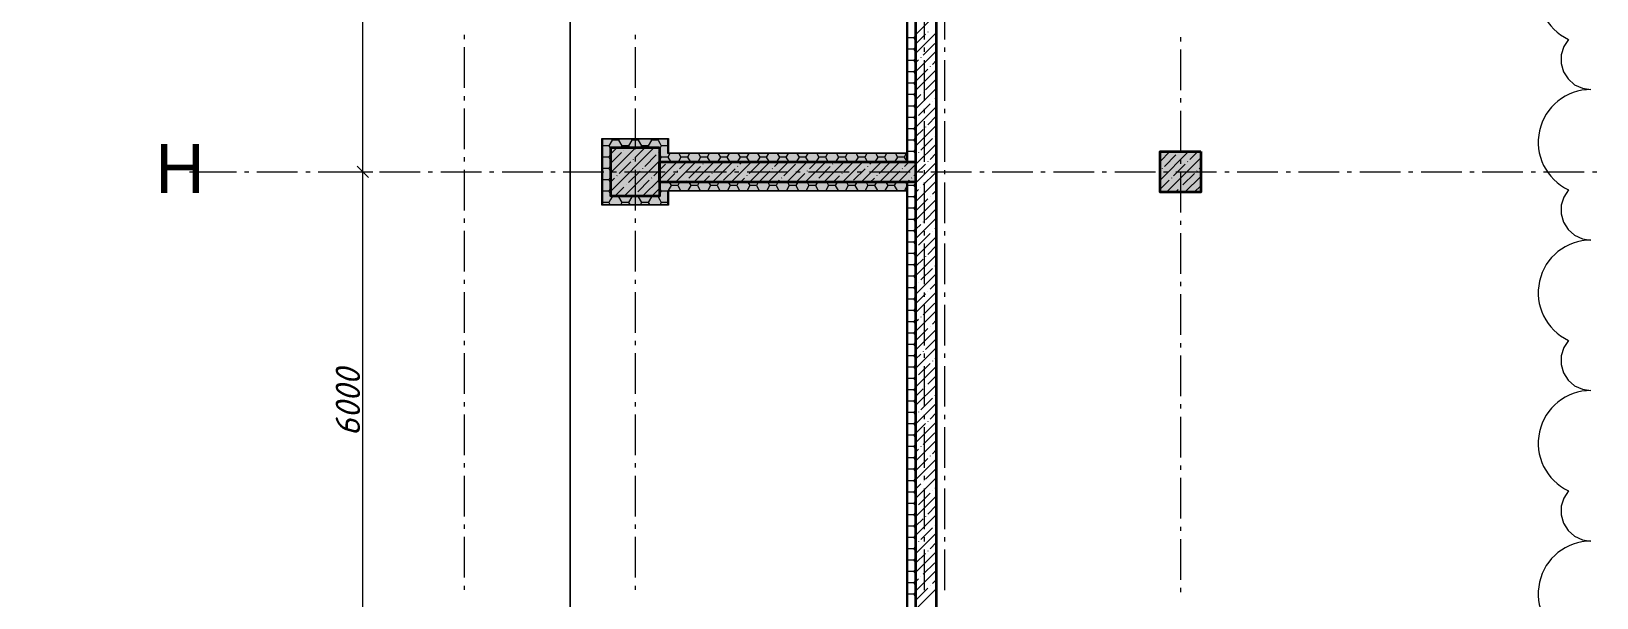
# Model space of a CAD drawing. Header units: millimetres. Extents: x -81576 to 1046824, y -248937 to 691537.
# Drawn here: x 162573 to 181811, y 557183 to 564152 of the extents above; entities that cross this region are included whole.
import ezdxf

# ---------------------------------------------------------------- set-up
doc = ezdxf.new("R2010")
doc.units = ezdxf.units.MM
doc.layers.add('0) расчет', color=172, linetype='Continuous', lineweight=30)
doc.layers.add('PDF _Геометрия', color=7, linetype='Continuous', true_color=0x1d1d1d)
doc.layers.add('PDF _Сплошная заливка', color=7, linetype='Continuous', true_color=0xffffff)
doc.layers.add('PDF _Текст', color=7, linetype='Continuous')
doc.styles.add('PDF ArialMT', font='arial.ttf')
doc.styles.add('PDF ISOCPEUR Italic', font='isocpeui.ttf')

msp = doc.modelspace()

# ---------------------------------------------------------------- hatches: boundary and pattern name
at = {"layer": 'PDF _Сплошная заливка', "true_color": 0x636466, "transparency": 33554559}
for points in [[(169592.5, 562723.6), (169592.5, 562823.6), (169584.5, 562823.6), (169584.5, 562723.6)], [(169592.5, 562011.6), (169592.5, 562721.6), (169584.5, 562721.6), (169584.5, 562011.6)], [(169592.5, 562723.6), (170296.5, 562723.6), (170294.5, 562823.6), (169592.5, 562823.6)], [(169692.5, 562019.6), (169692.5, 562723.6), (169592.5, 562721.6), (169592.5, 562019.6)], [(169694.5, 562121.6), (170294.5, 562123.3), (170294.5, 562721.6), (169694.5, 562721.6)], [(170296.5, 562548.6), (170396.5, 562548.6), (170396.5, 562823.6), (170296.5, 562823.6)], [(170396.5, 562648.6), (170404.5, 562648.6), (170404.5, 562831.6), (170396.5, 562831.6)], [(170294.5, 562296.6), (173444.5, 562296.6), (173442.5, 562546.6), (170294.5, 562546.6)], [(173334.5, 562548.6), (173334.5, 562648.6), (170396.5, 562648.6), (170396.5, 562548.6)], [(173334.5, 562648.6), (173334.5, 562656.6), (170404.5, 562656.6), (170404.5, 562648.6)], [(173334.5, 562546.6), (173334.5, 562548.6), (171119.5, 562546.6)], [(176444.5, 562171.6), (176944.5, 562171.6), (176944.5, 562671.6), (176444.5, 562671.6)], [(169692.5, 562119.6), (169694.5, 562123.3), (169692.5, 562121.6)], [(169692.5, 562019.6), (170296.5, 562019.6), (170294.5, 562119.6), (169692.5, 562119.6)], [(170294.5, 562119.6), (170294.5, 562121.6), (169694.5, 562119.6)], [(170396.5, 562019.6), (170396.5, 562294.6), (170296.5, 562294.6), (170296.5, 562019.6)], [(173334.5, 562194.6), (173334.5, 562294.6), (170396.5, 562294.6), (170396.5, 562194.6)], [(170396.5, 562011.6), (170404.5, 562011.6), (170404.5, 562194.6), (170396.5, 562194.6)], [(173334.5, 562186.6), (173334.5, 562194.6), (170404.5, 562194.6), (170404.5, 562186.6)], [(173334.5, 562294.6), (173334.5, 562296.6), (171119.5, 562294.6)]]:
    msp.add_hatch(color=251, dxfattribs=at).paths.add_polyline_path(points)

# ---------------------------------------------------------------- linework, layer by layer
at = {"layer": '0) расчет', "color": 1, "lineweight": 9}
msp.add_lwpolyline([(181740.3, 565287.1, 0.8010864), (181464.2, 564052.6), (181405.5, 563964.1), (181374.3, 563862.7), (181373.2, 563756.6), (181402.2, 563654.5), (181458.9, 563564.8), (181538.8, 563494.9), (181635.2, 563450.5), (181740.3, 563435.3, 0.8010872), (181464.2, 562200.8), (181405.5, 562112.4), (181374.3, 562010.9), (181373.2, 561904.8), (181402.2, 561802.7), (181458.9, 561713), (181538.8, 561643.1), (181635.2, 561598.7), (181740.3, 561583.5, 0.8010872), (181464.2, 560349), (181405.5, 560260.6), (181374.3, 560159.2), (181373.2, 560053), (181402.2, 559950.9), (181458.9, 559861.3), (181538.8, 559791.4), (181635.2, 559747), (181740.3, 559731.8, 0.8010872), (181464.2, 558497.3), (181405.5, 558408.8), (181374.3, 558307.4), (181373.2, 558201.3), (181402.2, 558099.2), (181458.9, 558009.5), (181538.8, 557939.6), (181635.2, 557895.2), (181740.3, 557880, 0.8010872), (181464.2, 556645.5)], format="xyb", dxfattribs=at)
at = {"layer": 'PDF _Геометрия', "color": 7, "lineweight": 9}
msp.add_lwpolyline([(96004.5, 535380), (96004.5, 585971.6), (122994.5, 585971.6), (122994.5, 547671.5), (169194.5, 547671.5), (169194.5, 581171.6), (172944.5, 581171.6), (172944.5, 582548.4), (172944.5, 581171.6), (169194.5, 581171.6), (169194.5, 547671.5), (122994.5, 547671.5), (122994.5, 585971.6), (96004.5, 585971.6)], close=True, dxfattribs=at)
at = {"layer": 'PDF _Геометрия', "color": 7, "lineweight": 35}
for points in [[(170294.5, 556546.6), (173444.5, 556546.6), (173444.5, 574296.6), (170294.5, 574296.6), (170294.5, 574546.6), (173444.5, 574546.6), (173444.5, 580421.6), (170294.5, 580421.6)], [(173694.5, 580171.6), (173694.5, 550571.5)], [(173444.5, 562296.6), (173442.5, 562296.6), (173342.5, 562296.6), (173334.5, 562296.6), (170294.5, 562296.6), (170294.5, 562546.6), (173334.5, 562546.6), (173444.5, 562546.6)]]:
    msp.add_lwpolyline(points, dxfattribs=at)
at = {"layer": 'PDF _Геометрия', "color": 7, "lineweight": 9}
for points in [[(170294.5, 574546.6), (170294.5, 574721.6), (169694.5, 574721.6), (169694.5, 574121.6), (170294.5, 574121.6), (170294.5, 574296.6), (170396.5, 574296.6), (170404.5, 574296.6), (173444.5, 574296.6), (173444.5, 574194.6), (173444.5, 574186.6), (173444.5, 556656.6), (173444.5, 556648.6), (173442.5, 556648.6)], [(166648.5, 550051.5), (166648.5, 554071.6), (166648.5, 556421.6), (166648.5, 562421.6), (166648.5, 568421.6), (166648.5, 574421.6), (166718.5, 574351.6)], [(170294.5, 574294.6), (170404.5, 574294.6), (173444.5, 574294.6), (173444.5, 574296.6), (173442.5, 574296.6), (173442.5, 574186.6), (173442.5, 568546.6), (173442.5, 568296.6), (173442.5, 562546.6), (173442.5, 562296.6), (173442.5, 556656.6), (173442.5, 556546.6), (173444.5, 556546.6), (173444.5, 556548.6), (173442.5, 556548.6), (170404.5, 556548.6), (170294.5, 556548.6)], [(173544.5, 564550.9), (173544.5, 564050.9)], [(173794.5, 564550.9), (173794.5, 564050.9)], [(167894.5, 564107.3), (167894.5, 564054.4)], [(169994.5, 564107.3), (169994.5, 564054.4)], [(176694.5, 564080.3), (176694.5, 564027.4)], [(167894.5, 563954.4), (167894.5, 563454.4)], [(169994.5, 563954.4), (169994.5, 563454.4)], [(173544.5, 563950.9), (173544.5, 563898)], [(173794.5, 563950.9), (173794.5, 563898)], [(176694.5, 563927.4), (176694.5, 563427.4)], [(173544.5, 563798), (173544.5, 563298)], [(173794.5, 563798), (173794.5, 563298)], [(167894.5, 563354.4), (167894.5, 563301.5)], [(169994.5, 563354.4), (169994.5, 563301.5)], [(176694.5, 563327.4), (176694.5, 563274.5)], [(167894.5, 563201.5), (167894.5, 562701.5)], [(169994.5, 563201.5), (169994.5, 562701.5)], [(173544.5, 563198), (173544.5, 563145.1)], [(173794.5, 563198), (173794.5, 563145.1)], [(176694.5, 563174.5), (176694.5, 562674.5)], [(173544.5, 563045.1), (173544.5, 562545.1)], [(173794.5, 563045.1), (173794.5, 562545.1)], [(170294.5, 562296.6), (170296.5, 562296.6), (170296.5, 562119.6), (169692.5, 562119.6), (169692.5, 562723.6), (170296.5, 562723.6), (170296.5, 562548.6), (170296.5, 562546.6), (170294.5, 562546.6), (170396.5, 562546.6)], [(170294.5, 562546.6), (170294.5, 562721.6), (169694.5, 562721.6), (169694.5, 562123.3)], [(167894.5, 562601.5), (167894.5, 562548.6)], [(169994.5, 562601.5), (169994.5, 562548.6)], [(170294.5, 562548.6), (170404.5, 562548.6), (173334.5, 562548.6)], [(173334.5, 562546.6), (170404.5, 562546.6), (170396.5, 562546.6), (170396.5, 562548.6)], [(176694.5, 562574.5), (176694.5, 562521.6)], [(164517.5, 562421.6), (165093.7, 562421.6)], [(165193.7, 562421.6), (165246.7, 562421.6)], [(165346.7, 562421.6), (165846.7, 562421.6)], [(165946.7, 562421.6), (165999.6, 562421.6)], [(166099.6, 562421.6), (166599.6, 562421.6)], [(166549.5, 562421.6), (166648.5, 562421.6), (166768.5, 562421.6)], [(166578.5, 562491.6), (166648.5, 562421.6), (166718.5, 562351.6)], [(166699.6, 562421.6), (166752.5, 562421.6)], [(166852.5, 562421.6), (167352.5, 562421.6)], [(167452.5, 562421.6), (167505.4, 562421.6)], [(167605.4, 562421.6), (168105.4, 562421.6)], [(167894.5, 562448.6), (167894.5, 561948.6)], [(168205.4, 562421.6), (168258.3, 562421.6)], [(168358.3, 562421.6), (168858.3, 562421.6)], [(168958.3, 562421.6), (169011.2, 562421.6)], [(169111.2, 562421.6), (169611.2, 562421.6)], [(169711.2, 562421.6), (169764.2, 562421.6)], [(169864.2, 562421.6), (170364.2, 562421.6)], [(169994.5, 562448.6), (169994.5, 561948.6)], [(170464.2, 562421.6), (170517.1, 562421.6)], [(170617.1, 562421.6), (171117.1, 562421.6)], [(171217.1, 562421.6), (171270, 562421.6)], [(171370, 562421.6), (171870, 562421.6)], [(171970, 562421.6), (172022.9, 562421.6)], [(172122.9, 562421.6), (172622.9, 562421.6)], [(172722.9, 562421.6), (172775.8, 562421.6)], [(172875.8, 562421.6), (173375.8, 562421.6)], [(173475.8, 562421.6), (173528.7, 562421.6)], [(173544.5, 562445.1), (173544.5, 562392.2)], [(173628.7, 562421.6), (174128.7, 562421.6)], [(173794.5, 562445.1), (173794.5, 562392.2)], [(174228.7, 562421.6), (174281.7, 562421.6)], [(174381.7, 562421.6), (174881.7, 562421.6)], [(174981.7, 562421.6), (175034.6, 562421.6)], [(175134.6, 562421.6), (175634.6, 562421.6)], [(175734.6, 562421.6), (175787.5, 562421.6)], [(175887.5, 562421.6), (176387.5, 562421.6)], [(176487.5, 562421.6), (176540.4, 562421.6)], [(176640.4, 562421.6), (177140.4, 562421.6)], [(176694.5, 562421.6), (176694.5, 561921.6)], [(177240.4, 562421.6), (177293.3, 562421.6)], [(177393.3, 562421.6), (177893.3, 562421.6)], [(177993.3, 562421.6), (178046.2, 562421.6)], [(178146.2, 562421.6), (178646.2, 562421.6)], [(178746.2, 562421.6), (178799.2, 562421.6)], [(178899.2, 562421.6), (179399.2, 562421.6)], [(179499.2, 562421.6), (179552.1, 562421.6)], [(179652.1, 562421.6), (180152.1, 562421.6)], [(180252.1, 562421.6), (180305, 562421.6)], [(180405, 562421.6), (180905, 562421.6)], [(181005, 562421.6), (181057.9, 562421.6)], [(181157.9, 562421.6), (181657.9, 562421.6)], [(181757.9, 562421.6), (181810.8, 562421.6)], [(169694.5, 562121.6), (170294.5, 562121.6)], [(170294.5, 562123.3), (170294.5, 562296.6), (170396.5, 562296.6), (170396.5, 562294.6)], [(173334.5, 562294.6), (170404.5, 562294.6), (170294.5, 562294.6)], [(170396.5, 562296.6), (170404.5, 562296.6), (173334.5, 562296.6)], [(173544.5, 562292.2), (173544.5, 561792.2)], [(173794.5, 562292.2), (173794.5, 561792.2)], [(167894.5, 561848.6), (167894.5, 561795.6)], [(169994.5, 561848.6), (169994.5, 561795.6)], [(176694.5, 561821.6), (176694.5, 561768.6)], [(167894.5, 561695.6), (167894.5, 561195.6)], [(169994.5, 561695.6), (169994.5, 561195.6)], [(173544.5, 561692.2), (173544.5, 561639.3)], [(173794.5, 561692.2), (173794.5, 561639.3)], [(176694.5, 561668.6), (176694.5, 561168.6)], [(173544.5, 561539.3), (173544.5, 561039.3)], [(173794.5, 561539.3), (173794.5, 561039.3)], [(167894.5, 561095.6), (167894.5, 561042.7)], [(169994.5, 561095.6), (169994.5, 561042.7)], [(176694.5, 561068.6), (176694.5, 561015.7)], [(167894.5, 560942.7), (167894.5, 560442.7)], [(169994.5, 560942.7), (169994.5, 560442.7)], [(173544.5, 560939.3), (173544.5, 560886.3)], [(173544.5, 560786.3), (173544.5, 560286.3)], [(173794.5, 560939.3), (173794.5, 560886.3)], [(173794.5, 560786.3), (173794.5, 560286.3)], [(176694.5, 560915.7), (176694.5, 560415.7)], [(167894.5, 560342.7), (167894.5, 560289.8)], [(169994.5, 560342.7), (169994.5, 560289.8)], [(176694.5, 560315.7), (176694.5, 560262.8)], [(167894.5, 560189.8), (167894.5, 559689.8)], [(169994.5, 560189.8), (169994.5, 559689.8)], [(173544.5, 560186.3), (173544.5, 560133.4)], [(173544.5, 560033.4), (173544.5, 559533.4)], [(173794.5, 560186.3), (173794.5, 560133.4)], [(173794.5, 560033.4), (173794.5, 559533.4)], [(176694.5, 560162.8), (176694.5, 559662.8)], [(167894.5, 559589.8), (167894.5, 559536.9)], [(167894.5, 559436.9), (167894.5, 558936.9)], [(169994.5, 559589.8), (169994.5, 559536.9)], [(169994.5, 559436.9), (169994.5, 558936.9)], [(173544.5, 559433.4), (173544.5, 559380.5)], [(173794.5, 559433.4), (173794.5, 559380.5)], [(176694.5, 559562.8), (176694.5, 559509.9)], [(173544.5, 559280.5), (173544.5, 558780.5)], [(173794.5, 559280.5), (173794.5, 558780.5)], [(176694.5, 559409.9), (176694.5, 558909.9)], [(167894.5, 558836.9), (167894.5, 558784)], [(167894.5, 558684), (167894.5, 558184)], [(169994.5, 558836.9), (169994.5, 558784)], [(169994.5, 558684), (169994.5, 558184)], [(173544.5, 558680.5), (173544.5, 558627.6)], [(173794.5, 558680.5), (173794.5, 558627.6)], [(176694.5, 558809.9), (176694.5, 558757)], [(176694.5, 558657), (176694.5, 558157)], [(173544.5, 558527.6), (173544.5, 558027.6)], [(173794.5, 558527.6), (173794.5, 558027.6)], [(167894.5, 558084), (167894.5, 558031.1)], [(169994.5, 558084), (169994.5, 558031.1)], [(167894.5, 557931.1), (167894.5, 557431.1)], [(169994.5, 557931.1), (169994.5, 557431.1)], [(173544.5, 557927.6), (173544.5, 557874.7)], [(173794.5, 557927.6), (173794.5, 557874.7)], [(176694.5, 558057), (176694.5, 558004)], [(176694.5, 557904), (176694.5, 557404)], [(173544.5, 557774.7), (173544.5, 557274.7)], [(173794.5, 557774.7), (173794.5, 557274.7)], [(167894.5, 557331.1), (167894.5, 557278.1)], [(169994.5, 557331.1), (169994.5, 557278.1)], [(176694.5, 557304), (176694.5, 557251.1)]]:
    msp.add_lwpolyline(points, dxfattribs=at)
at = {"layer": 'PDF _Геометрия', "color": 7, "lineweight": 13}
for points in [[(173342.5, 568296.6), (173342.5, 562546.6)], [(173334.5, 556656.6), (173334.5, 562186.6), (170404.5, 562186.6), (170404.5, 562011.6), (170294.5, 562011.6), (169694.5, 562011.6), (169584.5, 562011.6), (169584.5, 562721.6), (169584.5, 562831.6), (170294.5, 562831.6), (170404.5, 562831.6), (170404.5, 562656.6), (173334.5, 562656.6), (173334.5, 568186.6)], [(173334.5, 562546.6), (173334.5, 562548.6), (173334.5, 562648.6), (170404.5, 562648.6), (170396.5, 562648.6), (170396.5, 562823.6), (169592.5, 562823.6), (169592.5, 562019.6), (170396.5, 562019.6), (170396.5, 562194.6), (170404.5, 562194.6), (173334.5, 562194.6), (173334.5, 562294.6), (173334.5, 562296.6)], [(170404.5, 562546.6), (170396.5, 562546.6)], [(170396.5, 562296.6), (170404.5, 562296.6)], [(173342.5, 562296.6), (173342.5, 556656.6)]]:
    msp.add_lwpolyline(points, dxfattribs=at)
at = {"layer": 'PDF _Геометрия', "lineweight": 9}
for points in [[(173694.5, 564361.7), (173444.5, 564111.7)], [(173420.2, 564070.4), (173342.5, 564070.4)], [(173420.1, 564070.4), (173442.5, 564031.7)], [(173442.5, 564109.2), (173420.2, 564070.4)], [(173694.5, 564133.6), (173444.5, 563883.6)], [(173561.2, 564114.4), (173444.5, 563997.7)], [(173592.1, 564145.3), (173589.7, 564142.9)], [(173420.2, 563930.7), (173342.5, 563930.7)], [(173420.1, 563930.7), (173442.5, 563892)], [(173442.5, 563969.5), (173420.2, 563930.8)], [(173694.5, 563905.5), (173444.5, 563655.5)], [(173675.3, 564000.4), (173532.7, 563857.8)], [(173420.2, 563791.1), (173342.5, 563791.1)], [(173420.1, 563791.1), (173442.5, 563752.3)], [(173442.5, 563829.8), (173420.2, 563791.1)], [(173442.5, 563690.1), (173420.2, 563651.4)], [(173475.7, 563800.8), (173444.5, 563769.6)], [(173694.5, 563677.4), (173444.5, 563427.4)], [(173589.7, 563686.7), (173447.2, 563544.2)], [(173506.6, 563831.7), (173504.2, 563829.3)], [(173620.6, 563717.6), (173618.3, 563715.2)], [(173694.5, 563791.5), (173646.8, 563743.7)], [(173420.2, 563651.4), (173342.5, 563651.4)], [(173420.2, 563511.7), (173342.5, 563511.7)], [(173420.1, 563651.4), (173442.5, 563612.6)], [(173420.1, 563511.7), (173442.5, 563473)], [(173442.5, 563550.4), (173420.2, 563511.7)], [(173694.5, 563563.4), (173561.2, 563430.1)], [(173420.2, 563372), (173342.5, 563372)], [(173420.1, 563372), (173442.5, 563333.3)], [(173442.5, 563410.7), (173420.2, 563372)], [(173694.5, 563449.3), (173444.5, 563199.3)], [(173504.2, 563373.1), (173444.5, 563313.4)], [(173535.1, 563404), (173532.7, 563401.6)], [(173649.1, 563289.9), (173646.8, 563287.5)], [(173694.5, 563335.3), (173675.3, 563316.1)], [(173420.2, 563232.3), (173342.5, 563232.3)], [(173420.2, 563092.7), (173342.5, 563092.7)], [(173420.1, 563232.3), (173442.5, 563193.6)], [(173420.1, 563092.6), (173442.5, 563053.9)], [(173442.5, 563271.1), (173420.2, 563232.3)], [(173442.5, 563131.4), (173420.2, 563092.7)], [(173694.5, 563221.2), (173444.5, 562971.2)], [(173449.6, 563090.3), (173447.2, 563088)], [(173618.3, 563259), (173475.7, 563116.5)], [(173694.5, 563107.2), (173589.7, 563002.4)], [(173420.2, 562953), (173342.5, 562953)], [(173420.1, 562953), (173442.5, 562914.2)], [(173442.5, 562991.7), (173420.2, 562953)], [(173694.5, 562993.1), (173444.5, 562743.1)], [(173532.7, 562945.4), (173444.5, 562857.2)], [(173563.6, 562976.3), (173561.2, 562973.9)], [(169670.2, 562743.4), (169592.5, 562743.4)], [(169710.5, 562813.3), (169670.2, 562743.5)], [(169670.2, 562743.4), (169681.6, 562723.6), (169692.5, 562704.7)], [(169773.3, 562721.6), (169694.5, 562642.7)], [(170001.4, 562721.6), (169694.5, 562414.6)], [(170229.5, 562721.6), (169694.5, 562186.5)], [(169704.5, 562823.6), (169710.5, 562813.3)], [(169791.1, 562813.3), (169710.5, 562813.3)], [(169797, 562823.6), (169791.1, 562813.3)], [(169791.1, 562813.3), (169831.4, 562743.4)], [(169831.4, 562743.5), (169820, 562723.6)], [(169912.1, 562743.4), (169831.5, 562743.4)], [(169887.4, 562721.6), (169883.1, 562717.3)], [(169952.4, 562813.3), (169912.1, 562743.5)], [(169912.1, 562743.4), (169923.6, 562723.6)], [(169946.5, 562823.6), (169952.4, 562813.3)], [(170033.1, 562813.3), (169952.4, 562813.3)], [(170115.5, 562721.6), (169997.2, 562603.3)], [(170039, 562823.6), (170033.1, 562813.3)], [(170033.1, 562813.3), (170073.4, 562743.4)], [(170073.4, 562743.5), (170061.9, 562723.6)], [(170154, 562743.4), (170073.4, 562743.4)], [(170194.4, 562813.3), (170154, 562743.5)], [(170154, 562743.4), (170165.5, 562723.6)], [(170188.4, 562823.6), (170194.3, 562813.3)], [(170275, 562813.3), (170194.4, 562813.3)], [(170280.9, 562823.6), (170275, 562813.3)], [(170275, 562813.3), (170296.5, 562776), (170315.3, 562743.4)], [(170315.3, 562743.5), (170296.5, 562710.9)], [(170396, 562743.4), (170315.3, 562743.4)], [(170396.5, 562744.4), (170396, 562743.5)], [(170396, 562743.4), (170396.5, 562742.5)], [(173694.5, 562765), (173444.5, 562515), (173226, 562296.6)], [(173420.2, 562813.3), (173342.5, 562813.3)], [(173420.1, 562813.3), (173442.5, 562774.6)], [(173442.5, 562852), (173420.2, 562813.3)], [(173442.5, 562712.3), (173420.2, 562673.6)], [(173646.8, 562831.4), (173504.2, 562688.8)], [(173677.7, 562862.2), (173675.3, 562859.9)], [(169670.2, 562603.8), (169592.5, 562603.8)], [(169692.5, 562642.5), (169670.2, 562603.8)], [(169670.2, 562603.8), (169692.5, 562565.1)], [(169692.5, 562502.8), (169670.2, 562464.1)], [(169826.1, 562660.3), (169694.5, 562528.7)], [(169940.2, 562546.2), (169797.6, 562403.7)], [(169857, 562691.2), (169854.6, 562688.8)], [(170294.5, 562558.4), (169857.6, 562121.6)], [(169971, 562577.1), (169968.7, 562574.7)], [(170510.7, 562546.6), (170294.5, 562330.3), (170085.7, 562121.6)], [(170253.8, 562631.8), (170111.2, 562489.2)], [(170367.8, 562517.7), (170294.5, 562444.4), (170225.3, 562375.2)], [(170284.7, 562662.6), (170282.3, 562660.3)], [(170296.5, 562636.3), (170315.3, 562603.8)], [(170315.3, 562603.8), (170296.5, 562571.2)], [(170396, 562603.8), (170315.3, 562603.8)], [(170421.8, 562648.6), (170396.5, 562604.7), (170396, 562603.8)], [(170396, 562603.8), (170396.5, 562602.8), (170427.8, 562548.6)], [(170396.7, 562546.6), (170396.4, 562546.2)], [(170738.8, 562546.6), (170488.8, 562296.6)], [(170557.3, 562603.8), (170525.4, 562548.6)], [(170531.4, 562648.6), (170557.2, 562603.8)], [(170624.8, 562546.6), (170538.9, 562460.7)], [(170637.9, 562603.8), (170557.3, 562603.8)], [(170663.8, 562648.6), (170637.9, 562603.8)], [(170637.9, 562603.8), (170669.8, 562548.6)], [(170966.9, 562546.6), (170716.9, 562296.6)], [(170799.2, 562603.8), (170767.3, 562548.6)], [(170773.3, 562648.6), (170799.2, 562603.8)], [(170879.8, 562603.8), (170799.2, 562603.8)], [(170826.4, 562520.1), (170824, 562517.7)], [(170852.9, 562546.6), (170852.6, 562546.2)], [(170905.7, 562648.6), (170879.8, 562603.8)], [(170879.8, 562603.8), (170911.7, 562548.6)], [(171195, 562546.6), (170945, 562296.6)], [(171081, 562546.6), (170966.6, 562432.2)], [(171041.1, 562603.8), (171009.2, 562548.6)], [(171015.3, 562648.6), (171041.1, 562603.8)], [(171121.8, 562603.8), (171041.1, 562603.8)], [(171147.6, 562648.6), (171121.8, 562603.8)], [(171121.8, 562603.8), (171153.6, 562548.6)], [(171423.1, 562546.6), (171173.1, 562296.6)], [(171283.1, 562603.8), (171251.2, 562548.6)], [(171257.2, 562648.6), (171283.1, 562603.8)], [(171309.1, 562546.6), (171280.2, 562517.7)], [(171363.7, 562603.8), (171283.1, 562603.8)], [(171389.6, 562648.6), (171363.7, 562603.8)], [(171363.7, 562603.8), (171395.6, 562548.6)], [(171536.9, 562546.2), (171394.3, 562403.7)], [(171651.2, 562546.6), (171401.2, 562296.6)], [(171525, 562603.8), (171493.1, 562548.6)], [(171499.1, 562648.6), (171525, 562603.8)], [(171605.7, 562603.8), (171525, 562603.8)], [(171631.5, 562648.6), (171605.6, 562603.8)], [(171605.6, 562603.8), (171637.5, 562548.6)], [(171879.3, 562546.6), (171629.3, 562296.6)], [(171765.3, 562546.6), (171707.9, 562489.2)], [(171766.9, 562603.8), (171735, 562548.6)], [(171741.1, 562648.6), (171766.9, 562603.8)], [(171847.6, 562603.8), (171766.9, 562603.8)], [(171964.5, 562517.7), (171822, 562375.2)], [(171873.4, 562648.6), (171847.6, 562603.8)], [(171847.6, 562603.8), (171879.4, 562548.6)], [(172107.4, 562546.6), (171857.4, 562296.6)], [(172008.9, 562603.8), (171977, 562548.6)], [(171983, 562648.6), (172008.9, 562603.8)], [(171993.4, 562546.6), (171993.1, 562546.2)], [(172089.5, 562603.8), (172008.9, 562603.8)], [(172335.5, 562546.6), (172085.5, 562296.6)], [(172115.4, 562648.6), (172089.5, 562603.8)], [(172089.5, 562603.8), (172121.4, 562548.6)], [(172221.5, 562546.6), (172135.6, 562460.7)], [(172250.8, 562603.8), (172218.9, 562548.6)], [(172224.9, 562648.6), (172250.8, 562603.8)], [(172331.5, 562603.8), (172250.8, 562603.8)], [(172563.6, 562546.6), (172313.6, 562296.6)], [(172357.3, 562648.6), (172331.4, 562603.8)], [(172331.4, 562603.8), (172363.3, 562548.6)], [(172423.1, 562520.1), (172420.7, 562517.7)], [(172449.6, 562546.6), (172449.3, 562546.2)], [(172492.7, 562603.8), (172460.9, 562548.6)], [(172466.9, 562648.6), (172492.7, 562603.8)], [(172573.4, 562603.8), (172492.7, 562603.8)], [(172791.7, 562546.6), (172541.7, 562296.6)], [(172677.7, 562546.6), (172563.3, 562432.2)], [(172599.2, 562648.6), (172573.4, 562603.8)], [(172573.4, 562603.8), (172605.3, 562548.6)], [(172734.7, 562603.8), (172702.8, 562548.6)], [(172708.8, 562648.6), (172734.7, 562603.8)], [(172815.3, 562603.8), (172734.7, 562603.8)], [(173019.8, 562546.6), (172769.8, 562296.6)], [(172841.2, 562648.6), (172815.3, 562603.8)], [(172815.3, 562603.8), (172847.2, 562548.6)], [(172905.8, 562546.6), (172876.9, 562517.7)], [(172976.6, 562603.8), (172944.7, 562548.6)], [(172950.7, 562648.6), (172976.6, 562603.8)], [(173057.3, 562603.8), (172976.6, 562603.8)], [(173133.5, 562546.2), (172991, 562403.7)], [(173247.9, 562546.6), (172997.9, 562296.6)], [(173057.2, 562603.8), (173089.1, 562548.6)], [(173083.1, 562648.6), (173057.3, 562603.8)], [(173218.5, 562603.8), (173186.7, 562548.6)], [(173192.7, 562648.6), (173218.5, 562603.8)], [(173299.2, 562603.8), (173218.6, 562603.8)], [(173325, 562648.6), (173299.2, 562603.8)], [(173299.2, 562603.8), (173331.1, 562548.6)], [(173362, 562546.6), (173304.6, 562489.2)], [(173420.2, 562673.6), (173342.5, 562673.6)], [(173561.2, 562517.7), (173444.5, 562401), (173418.7, 562375.2)], [(173420.1, 562673.6), (173442.5, 562634.9)], [(173442.5, 562572.7), (173427.4, 562546.6)], [(173447.2, 562631.8), (173444.5, 562629.1)], [(173694.5, 562536.9), (173444.5, 562286.9)], [(173478.1, 562662.6), (173475.7, 562660.3)], [(173592.1, 562548.6), (173589.7, 562546.2)], [(173694.5, 562651), (173618.3, 562574.7)], [(176566.3, 562671.6), (176444.5, 562549.8)], [(176794.4, 562671.6), (176444.5, 562321.7)], [(176452.3, 562671.6), (176444.5, 562663.8)], [(176640.6, 562631.8), (176498, 562489.2)], [(176944.5, 562593.6), (176522.5, 562171.6)], [(176754.6, 562517.7), (176612.1, 562375.2)], [(176671.4, 562662.6), (176669.1, 562660.3)], [(176785.5, 562548.6), (176783.1, 562546.2)], [(176908.5, 562671.6), (176811.6, 562574.7)], [(169670.2, 562464.1), (169592.5, 562464.1)], [(169670.2, 562324.4), (169592.5, 562324.4)], [(169670.2, 562464.1), (169692.5, 562425.4)], [(169692.5, 562363.1), (169670.2, 562324.4)], [(169670.2, 562324.4), (169692.5, 562285.7)], [(169740.6, 562346.6), (169694.5, 562300.6)], [(169771.5, 562377.5), (169769.1, 562375.2)], [(170054.2, 562432.2), (169911.7, 562289.6)], [(170168.3, 562318.1), (170025.7, 562175.6)], [(170085.1, 562463.1), (170082.7, 562460.7)], [(170199.1, 562349), (170196.8, 562346.6)], [(170481.9, 562403.7), (170374.8, 562296.6)], [(170512.8, 562434.5), (170510.4, 562432.2)], [(170626.8, 562320.5), (170624.5, 562318.1)], [(170795.5, 562489.2), (170653, 562346.6)], [(170909.6, 562375.2), (170831, 562296.6)], [(170940.5, 562406), (170938.1, 562403.7)], [(171223.2, 562460.7), (171080.7, 562318.1)], [(171254.1, 562491.6), (171251.7, 562489.2)], [(171337.3, 562346.6), (171287.2, 562296.6)], [(171368.2, 562377.5), (171365.8, 562375.2)], [(171650.9, 562432.2), (171515.3, 562296.6)], [(171681.8, 562463.1), (171679.4, 562460.7)], [(171765, 562318.1), (171743.4, 562296.6)], [(171795.8, 562349), (171793.5, 562346.6)], [(172078.6, 562403.7), (171971.5, 562296.6)], [(172109.5, 562434.5), (172107.1, 562432.2)], [(172223.5, 562320.5), (172221.2, 562318.1)], [(172392.2, 562489.2), (172249.7, 562346.6)], [(172506.3, 562375.2), (172427.7, 562296.6)], [(172537.2, 562406), (172534.8, 562403.7)], [(172819.9, 562460.7), (172677.3, 562318.1)], [(172850.8, 562491.6), (172848.4, 562489.2)], [(172934, 562346.6), (172883.9, 562296.6)], [(172964.8, 562377.5), (172962.5, 562375.2)], [(173247.6, 562432.2), (173112, 562296.6)], [(173278.5, 562463.1), (173276.1, 562460.7)], [(173361.6, 562318.1), (173340.1, 562296.6)], [(173392.5, 562349), (173390.2, 562346.6)], [(173675.3, 562403.7), (173532.7, 562261.1)], [(176555, 562318.1), (176444.5, 562207.6)], [(176471.9, 562463.1), (176469.5, 562460.7)], [(176585.9, 562349), (176583.5, 562346.6)], [(176868.7, 562403.7), (176726.1, 562261.1)], [(176944.5, 562365.5), (176750.6, 562171.6)], [(176899.5, 562434.5), (176897.2, 562432.2)], [(176944.5, 562479.5), (176925.7, 562460.7)], [(169670.2, 562184.7), (169592.5, 562184.7)], [(169692.5, 562223.4), (169670.2, 562184.7)], [(169670.2, 562184.7), (169692.5, 562146)], [(169707.8, 562119.6), (169710.5, 562114.9)], [(169854.6, 562232.6), (169743.6, 562121.6)], [(169793.8, 562119.6), (169791.1, 562114.9)], [(169885.5, 562263.5), (169883.1, 562261.1)], [(169949.7, 562119.6), (169952.4, 562114.9)], [(169999.6, 562149.4), (169997.2, 562147.1)], [(170035.8, 562119.6), (170033.1, 562114.9)], [(170191.6, 562119.6), (170194.3, 562114.9)], [(170282.3, 562204.1), (170199.8, 562121.6)], [(170277.7, 562119.6), (170275, 562114.9)], [(170298.1, 562294.6), (170296.5, 562291.8)], [(170296.5, 562217.3), (170315.3, 562184.7)], [(170315.3, 562184.7), (170296.5, 562152.1)], [(170396, 562184.7), (170315.3, 562184.7)], [(170396.5, 562185.7), (170396, 562184.7)], [(170396, 562184.7), (170396.5, 562183.8)], [(170436.3, 562254.6), (170401.6, 562194.6)], [(170413.2, 562294.6), (170436.3, 562254.6)], [(170516.9, 562254.6), (170436.3, 562254.6)], [(170540, 562294.6), (170516.9, 562254.6)], [(170516.9, 562254.6), (170551.6, 562194.6)], [(170678.2, 562254.6), (170643.6, 562194.6)], [(170655.1, 562294.6), (170678.2, 562254.6)], [(170758.9, 562254.6), (170678.2, 562254.6)], [(170781.9, 562294.6), (170758.9, 562254.6)], [(170758.9, 562254.6), (170793.5, 562194.6)], [(170920.2, 562254.6), (170885.5, 562194.6)], [(170897.1, 562294.6), (170920.2, 562254.6)], [(171000.8, 562254.6), (170920.2, 562254.6)], [(171023.9, 562294.6), (171000.8, 562254.6)], [(171000.8, 562254.6), (171035.4, 562194.6)], [(171162.1, 562254.6), (171127.4, 562194.6)], [(171139, 562294.6), (171162.1, 562254.6)], [(171242.7, 562254.6), (171162.1, 562254.6)], [(171265.8, 562294.6), (171242.7, 562254.6)], [(171242.7, 562254.6), (171277.4, 562194.6)], [(171404, 562254.6), (171369.4, 562194.6)], [(171380.9, 562294.6), (171404, 562254.6)], [(171484.7, 562254.6), (171404, 562254.6)], [(171507.8, 562294.6), (171484.7, 562254.6)], [(171484.7, 562254.6), (171519.3, 562194.6)], [(171646, 562254.6), (171611.3, 562194.6)], [(171622.9, 562294.6), (171646, 562254.6)], [(171726.6, 562254.6), (171646, 562254.6)], [(171749.7, 562294.6), (171726.6, 562254.6)], [(171726.6, 562254.6), (171761.2, 562194.6)], [(171887.9, 562254.6), (171853.2, 562194.6)], [(171864.8, 562294.6), (171887.9, 562254.6)], [(171968.6, 562254.6), (171887.9, 562254.6)], [(171991.6, 562294.6), (171968.5, 562254.6)], [(171968.5, 562254.6), (172003.2, 562194.6)], [(172129.8, 562254.6), (172095.2, 562194.6)], [(172106.7, 562294.6), (172129.8, 562254.6)], [(172210.5, 562254.6), (172129.8, 562254.6)], [(172233.6, 562294.6), (172210.5, 562254.6)], [(172210.5, 562254.6), (172245.1, 562194.6)], [(172371.8, 562254.6), (172337.1, 562194.6)], [(172348.7, 562294.6), (172371.8, 562254.6)], [(172452.4, 562254.6), (172371.8, 562254.6)], [(172475.5, 562294.6), (172452.4, 562254.6)], [(172452.4, 562254.6), (172487.1, 562194.6)], [(172613.7, 562254.6), (172579.1, 562194.6)], [(172590.6, 562294.6), (172613.7, 562254.6)], [(172694.4, 562254.6), (172613.7, 562254.6)], [(172717.4, 562294.6), (172694.3, 562254.6)], [(172694.3, 562254.6), (172729, 562194.6)], [(172855.6, 562254.6), (172821, 562194.6)], [(172832.5, 562294.6), (172855.6, 562254.6)], [(172936.3, 562254.6), (172855.6, 562254.6)], [(172959.4, 562294.6), (172936.3, 562254.6)], [(172936.3, 562254.6), (172970.9, 562194.6)], [(173097.6, 562254.6), (173062.9, 562194.6)], [(173074.5, 562294.6), (173097.6, 562254.6)], [(173178.2, 562254.6), (173097.6, 562254.6)], [(173201.3, 562294.6), (173178.2, 562254.6)], [(173178.2, 562254.6), (173212.9, 562194.6)], [(173334.5, 562245.9), (173304.9, 562194.6)], [(173316.4, 562294.6), (173334.5, 562263.2)], [(173420.2, 562254.6), (173342.5, 562254.6)], [(173420.1, 562254.6), (173442.5, 562215.8)], [(173442.5, 562293.3), (173420.2, 562254.6)], [(173442.5, 562153.6), (173420.2, 562114.9)], [(173694.5, 562308.8), (173444.5, 562058.8)], [(173475.7, 562204.1), (173444.5, 562172.9)], [(173506.6, 562235), (173504.2, 562232.6)], [(173620.6, 562120.9), (173618.3, 562118.5)], [(173694.5, 562194.8), (173646.8, 562147.1)], [(176669.1, 562204.1), (176636.6, 562171.6)], [(176700, 562235), (176697.6, 562232.6)], [(176944.5, 562251.4), (176864.6, 562171.6)], [(169670.2, 562045), (169592.5, 562045)], [(169710.5, 562114.9), (169692.5, 562083.8), (169670.2, 562045.1)], [(169670.2, 562045), (169684.9, 562019.6)], [(169791.1, 562114.9), (169710.5, 562114.9)], [(169791.1, 562114.9), (169831.4, 562045)], [(169831.4, 562045.1), (169816.7, 562019.6)], [(169912.1, 562045), (169831.5, 562045)], [(169952.4, 562114.9), (169912.1, 562045.1)], [(169912.1, 562045), (169926.8, 562019.6)], [(170033.1, 562114.9), (169952.4, 562114.9)], [(170033.1, 562114.9), (170073.4, 562045)], [(170073.4, 562045.1), (170058.7, 562019.6)], [(170154, 562045), (170073.4, 562045)], [(170194.4, 562114.9), (170154, 562045.1)], [(170154, 562045), (170168.7, 562019.6)], [(170275, 562114.9), (170194.4, 562114.9)], [(170275, 562114.9), (170296.5, 562077.6), (170315.3, 562045)], [(170315.3, 562045.1), (170300.6, 562019.6)], [(170396, 562045), (170315.3, 562045)], [(170396.5, 562046), (170396, 562045.1)], [(170396, 562045), (170396.5, 562044.1)], [(173420.2, 562114.9), (173342.5, 562114.9)], [(173420.2, 561975.2), (173342.5, 561975.2)], [(173420.1, 562114.9), (173442.5, 562076.2)], [(173420.1, 561975.2), (173442.5, 561936.5)], [(173442.5, 562013.9), (173420.2, 561975.2)], [(173694.5, 562080.7), (173444.5, 561830.7)], [(173589.7, 562090), (173447.2, 561947.5)], [(173694.5, 561966.7), (173561.2, 561833.4)], [(173420.2, 561835.5), (173342.5, 561835.5)], [(173420.1, 561835.5), (173442.5, 561796.8)], [(173442.5, 561874.3), (173420.2, 561835.5)], [(173442.5, 561734.6), (173420.2, 561695.9)], [(173694.5, 561852.6), (173444.5, 561602.6)], [(173504.2, 561776.4), (173444.5, 561716.7)], [(173535.1, 561807.3), (173532.7, 561804.9)], [(173694.5, 561738.6), (173675.3, 561719.4)], [(173420.2, 561695.8), (173342.5, 561695.8)], [(173420.2, 561556.2), (173342.5, 561556.2)], [(173420.1, 561695.8), (173442.5, 561657.1)], [(173420.1, 561556.2), (173442.5, 561517.4)], [(173442.5, 561594.9), (173420.2, 561556.2)], [(173694.5, 561624.5), (173444.5, 561374.5)], [(173618.3, 561662.3), (173475.7, 561519.8)], [(173649.1, 561693.2), (173646.8, 561690.9)], [(173420.2, 561416.5), (173342.5, 561416.5)], [(173420.1, 561416.5), (173442.5, 561377.7)], [(173442.5, 561455.2), (173420.2, 561416.5)], [(173694.5, 561396.4), (173444.5, 561146.4)], [(173532.7, 561348.7), (173444.5, 561260.5)], [(173449.6, 561493.6), (173447.2, 561491.3)], [(173563.6, 561379.6), (173561.2, 561377.2)], [(173694.5, 561510.5), (173589.7, 561405.7)], [(173420.2, 561276.8), (173342.5, 561276.8)], [(173420.1, 561276.8), (173442.5, 561238.1)], [(173442.5, 561315.5), (173420.2, 561276.8)], [(173442.5, 561175.8), (173420.2, 561137.1)], [(173694.5, 561168.3), (173444.5, 560918.3)], [(173646.8, 561234.7), (173504.2, 561092.1)], [(173677.7, 561265.5), (173675.3, 561263.2)], [(173420.2, 561137.1), (173342.5, 561137.1)], [(173420.2, 560997.4), (173342.5, 560997.4)], [(173420.1, 561137.1), (173442.5, 561098.4)], [(173420.1, 560997.4), (173442.5, 560958.7)], [(173442.5, 561036.2), (173420.2, 560997.4)], [(173447.2, 561035.1), (173444.5, 561032.4)], [(173478.1, 561066), (173475.7, 561063.6)], [(173694.5, 561054.3), (173618.3, 560978)], [(173420.2, 560857.8), (173342.5, 560857.8)], [(173420.1, 560857.7), (173442.5, 560819)], [(173442.5, 560896.5), (173420.2, 560857.8)], [(173694.5, 560940.3), (173444.5, 560690.3)], [(173561.2, 560921), (173444.5, 560804.3)], [(173675.3, 560807), (173532.7, 560664.4)], [(173592.1, 560951.9), (173589.7, 560949.5)], [(173420.2, 560718.1), (173342.5, 560718.1)], [(173420.1, 560718.1), (173442.5, 560679.3)], [(173442.5, 560756.8), (173420.2, 560718.1)], [(173442.5, 560617.1), (173420.2, 560578.4)], [(173694.5, 560712.2), (173444.5, 560462.2)], [(173475.7, 560607.4), (173444.5, 560576.2)], [(173506.6, 560638.3), (173504.2, 560635.9)], [(173694.5, 560598.1), (173646.8, 560550.4)], [(173420.2, 560578.4), (173342.5, 560578.4)], [(173420.2, 560438.7), (173342.5, 560438.7)], [(173420.1, 560578.4), (173442.5, 560539.7)], [(173420.1, 560438.7), (173442.5, 560400)], [(173442.5, 560477.4), (173420.2, 560438.7)], [(173694.5, 560484.1), (173444.5, 560234.1)], [(173589.7, 560493.3), (173447.2, 560350.8)], [(173620.6, 560524.2), (173618.3, 560521.9)], [(173420.2, 560299), (173342.5, 560299)], [(173420.1, 560299), (173442.5, 560260.3)], [(173442.5, 560337.8), (173420.2, 560299)], [(173442.5, 560198.1), (173420.2, 560159.4)], [(173694.5, 560256), (173444.5, 560006)], [(173535.1, 560210.6), (173532.7, 560208.2)], [(173694.5, 560370), (173561.2, 560236.7)], [(173420.2, 560159.3), (173342.5, 560159.3)], [(173420.2, 560019.7), (173342.5, 560019.7)], [(173420.1, 560159.3), (173442.5, 560120.6)], [(173420.1, 560019.7), (173442.5, 559980.9)], [(173442.5, 560058.4), (173420.2, 560019.7)], [(173504.2, 560179.7), (173444.5, 560120)], [(173694.5, 560027.9), (173444.5, 559777.9)], [(173618.3, 560065.7), (173475.7, 559923.1)], [(173649.1, 560096.5), (173646.8, 560094.2)], [(173694.5, 560141.9), (173675.3, 560122.7)], [(173420.2, 559880), (173342.5, 559880)], [(173420.1, 559880), (173442.5, 559841.3)], [(173442.5, 559918.7), (173420.2, 559880)], [(173449.6, 559897), (173447.2, 559894.6)], [(173694.5, 559913.8), (173589.7, 559809)], [(173420.2, 559740.3), (173342.5, 559740.3)], [(173420.1, 559740.3), (173442.5, 559701.6)], [(173442.5, 559779), (173420.2, 559740.3)], [(173442.5, 559639.3), (173420.2, 559600.6)], [(173694.5, 559799.8), (173444.5, 559549.8)], [(173532.7, 559752), (173444.5, 559663.8)], [(173646.8, 559638), (173504.2, 559495.4)], [(173563.6, 559782.9), (173561.2, 559780.5)], [(173677.7, 559668.9), (173675.3, 559666.5)], [(173420.2, 559600.6), (173342.5, 559600.6)], [(173420.2, 559460.9), (173342.5, 559460.9)], [(173420.1, 559600.6), (173442.5, 559561.9)], [(173420.1, 559460.9), (173442.5, 559422.2)], [(173442.5, 559499.7), (173420.2, 559461)], [(173694.5, 559571.7), (173444.5, 559321.7)], [(173447.2, 559438.4), (173444.5, 559435.7)], [(173478.1, 559469.3), (173475.7, 559466.9)], [(173694.5, 559457.6), (173618.3, 559381.4)], [(173420.2, 559321.3), (173342.5, 559321.3)], [(173420.1, 559321.3), (173442.5, 559282.5)], [(173442.5, 559360), (173420.2, 559321.3)], [(173694.5, 559343.6), (173444.5, 559093.6)], [(173561.2, 559324.3), (173444.5, 559207.6)], [(173592.1, 559355.2), (173589.7, 559352.8)], [(173420.2, 559181.6), (173342.5, 559181.6)], [(173420.2, 559041.9), (173342.5, 559041.9)], [(173420.1, 559181.6), (173442.5, 559142.8)], [(173420.1, 559041.9), (173442.5, 559003.2)], [(173442.5, 559220.3), (173420.2, 559181.6)], [(173442.5, 559080.6), (173420.2, 559041.9)], [(173694.5, 559115.5), (173444.5, 558865.5)], [(173506.6, 559041.6), (173504.2, 559039.2)], [(173675.3, 559210.3), (173532.7, 559067.7)], [(173420.2, 558902.2), (173342.5, 558902.2)], [(173420.1, 558902.2), (173442.5, 558863.5)], [(173442.5, 558940.9), (173420.2, 558902.2)], [(173475.7, 559010.7), (173444.5, 558979.5)], [(173694.5, 558887.4), (173444.5, 558637.4)], [(173589.7, 558896.6), (173447.2, 558754.1)], [(173620.6, 558927.5), (173618.3, 558925.2)], [(173694.5, 559001.4), (173646.8, 558953.7)], [(173420.2, 558762.5), (173342.5, 558762.5)], [(173420.1, 558762.5), (173442.5, 558723.8)], [(173442.5, 558801.3), (173420.2, 558762.5)], [(173442.5, 558661.6), (173420.2, 558622.9)], [(173694.5, 558659.3), (173444.5, 558409.3)], [(173694.5, 558773.3), (173561.2, 558640)], [(173420.2, 558622.9), (173342.5, 558622.9)], [(173420.2, 558483.2), (173342.5, 558483.2)], [(173420.2, 558622.8), (173442.5, 558584.1)], [(173442.5, 558521.9), (173420.2, 558483.2)], [(173420.2, 558483.2), (173442.5, 558444.4)], [(173504.2, 558583), (173444.5, 558523.3)], [(173618.3, 558469), (173475.7, 558326.4)], [(173535.1, 558613.9), (173532.7, 558611.5)], [(173649.1, 558499.8), (173646.8, 558497.5)], [(173694.5, 558545.2), (173675.3, 558526)], [(173420.2, 558343.5), (173342.5, 558343.5)], [(173442.5, 558382.2), (173420.2, 558343.5)], [(173420.2, 558343.5), (173442.5, 558304.8)], [(173694.5, 558431.2), (173444.5, 558181.2)], [(173449.6, 558300.3), (173447.2, 558297.9)], [(173694.5, 558317.1), (173589.7, 558212.4)], [(173420.2, 558203.8), (173342.5, 558203.8)], [(173442.5, 558242.5), (173420.2, 558203.8)], [(173420.2, 558203.8), (173442.5, 558165.1)], [(173442.5, 558102.9), (173420.2, 558064.1)], [(173694.5, 558203.1), (173444.5, 557953.1)], [(173532.7, 558155.3), (173444.5, 558067.1)], [(173563.6, 558186.2), (173561.2, 558183.8)], [(173420.2, 558064.1), (173342.5, 558064.1)], [(173420.2, 557924.4), (173342.5, 557924.4)], [(173420.2, 558064.1), (173442.5, 558025.4)], [(173442.5, 557963.2), (173420.2, 557924.5)], [(173420.2, 557924.4), (173442.5, 557885.7)], [(173694.5, 557975), (173444.5, 557725)], [(173646.8, 558041.3), (173504.2, 557898.7)], [(173677.7, 558072.2), (173675.3, 558069.8)], [(173420.2, 557784.8), (173342.5, 557784.8)], [(173442.5, 557823.5), (173420.2, 557784.8)], [(173420.2, 557784.8), (173442.5, 557746)], [(173447.2, 557841.7), (173444.5, 557839)], [(173694.5, 557746.9), (173444.5, 557496.9)], [(173561.2, 557727.6), (173444.5, 557610.9)], [(173478.1, 557872.6), (173475.7, 557870.2)], [(173592.1, 557758.5), (173589.7, 557756.2)], [(173694.5, 557860.9), (173618.3, 557784.7)], [(173420.2, 557645.1), (173342.5, 557645.1)], [(173420.2, 557505.4), (173342.5, 557505.4)], [(173442.5, 557683.8), (173420.2, 557645.1)], [(173420.2, 557645.1), (173442.5, 557606.4)], [(173442.5, 557544.1), (173420.2, 557505.4)], [(173420.2, 557505.4), (173442.5, 557466.7)], [(173694.5, 557518.8), (173444.5, 557268.8)], [(173675.3, 557613.6), (173532.7, 557471)], [(173420.2, 557365.7), (173342.5, 557365.7)], [(173442.5, 557404.4), (173420.2, 557365.7)], [(173420.2, 557365.7), (173442.5, 557327)], [(173475.7, 557414), (173444.5, 557382.8)], [(173506.6, 557444.9), (173504.2, 557442.5)], [(173620.6, 557330.8), (173618.3, 557328.5)], [(173694.5, 557404.7), (173646.8, 557357)], [(173420.2, 557226), (173342.5, 557226)], [(173442.5, 557264.8), (173420.2, 557226.1)], [(173420.2, 557226), (173442.5, 557187.3)], [(173694.5, 557290.7), (173444.5, 557040.7)], [(173589.7, 557300), (173447.2, 557157.4)]]:
    msp.add_lwpolyline(points, dxfattribs=at)
at = {"layer": 'PDF _Геометрия', "color": 7, "lineweight": 35}
for points in [[(170294.5, 562721.6), (170294.5, 562121.6), (169694.5, 562121.6), (169694.5, 562721.6)], [(176944.5, 562671.6), (176944.5, 562171.6), (176444.5, 562171.6), (176444.5, 562671.6)]]:
    msp.add_lwpolyline(points, close=True, dxfattribs=at)

# ---------------------------------------------------------------- texts
at = {"layer": 'PDF _Текст', "insert": (164098.8, 562464), "char_height": 600, "attachment_point": 4, "style": 'PDF ArialMT'}
msp.add_mtext('Н', dxfattribs=at)
at = {"layer": 'PDF _Текст', "insert": (166463.7, 559168.7), "char_height": 300, "attachment_point": 4, "rotation": 90, "style": 'PDF ISOCPEUR Italic'}
msp.add_mtext('6000', dxfattribs=at)

doc.saveas('drawing.dxf')
